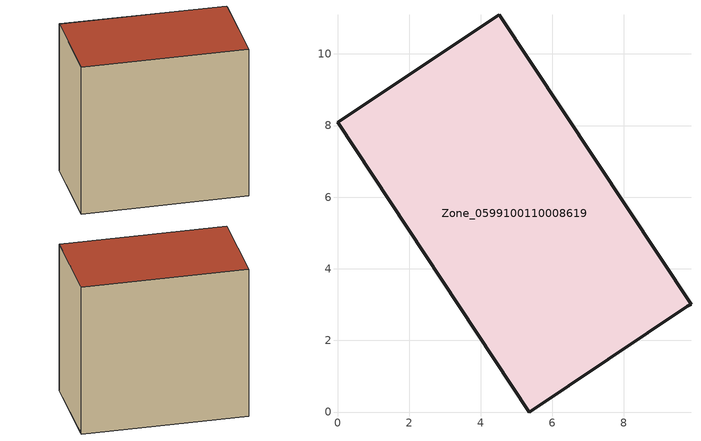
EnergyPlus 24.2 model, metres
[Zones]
Zone_0599100110008619
 floor ground (C_G): 9.77,2.95 5.36,0 0,8.09 4.52,11.09 9.87,3.01 z0.47
 wall outside (C_F): 9.87,3.01 4.52,11.09 0,8.09 5.36,0 9.77,2.95 9.87,3.01 z0.47:9.78
 roof outside (C_R): 5.36,0 9.77,2.95 9.87,3.01 4.52,11.09 0,8.09 z9.78
[BUILDING]
Pand.0599100110008619: North Axis=0; Terrain=City; Loads Convergence Tolerance Value=0.04; Temperature Convergence Tolerance Value=0.4; Solar Distribution=FullExterior; Maximum Number of Warmup Days=25; Minimum Number of Warmup Days=1
[Site:Location]
Rotterdam.The.Hague.AP_ZH_NLD Design_Conditions: Latitude=51.96; Longitude=4.45; Time Zone=1; Elevation=-4.5
[SITE:GROUNDTEMPERATURE:BUILDINGSURFACE]
18, 18, 18, 18, 18, 18, 18, 18, 18, 18, 18, 18
[MATERIAL] Thermal Absorptance=0.9; Solar Absorptance=0.7; Visible Absorptance=0.7
Name | Roughness | Thickness | Conductivity | Density | Specific Heat
G.TI.2015-2018 | MediumSmooth | 0.15 | 0.0428571 | 540 | 1210
F.TI.2015-2018 | Rough | 0.3 | 0.0666667 | 1920 | 840
R.TI.2015-2018 | MediumRough | 0.2 | 0.0333333 | 1500 | 1000
[CONSTRUCTION]
C_G: G.TI.2015-2018
C_F: F.TI.2015-2018
C_R: R.TI.2015-2018
[ZONE]
Zone_0599100110008619: Type=1; Multiplier=1; Ceiling Height=Autocalculate; Volume=Autocalculate; Floor Area=autocalculate; Part of Total Floor Area=Yes
[ZONEINFILTRATION:DESIGNFLOWRATE]
Infil_Zone_0599100110008619: Zone or ZoneList or Space or SpaceList=Zone_0599100110008619; Schedule=AlwaysOn; Design Flow Rate Calculation Method=Flow/Area; Flow Rate per Floor Area=0.0015; Constant Term Coefficient=1; Temperature Term Coefficient=0; Velocity Term Coefficient=0; Velocity Squared Term Coefficient=0
[HVACTEMPLATE:ZONE:IDEALLOADSAIRSYSTEM]
Zone_0599100110008619: Maximum Heating Supply Air Temperature=50; Minimum Cooling Supply Air Temperature=13; Maximum Heating Supply Air Humidity Ratio=0.0156; Minimum Cooling Supply Air Humidity Ratio=0.0077; Heating Limit=NoLimit; Cooling Limit=NoLimit; Dehumidification Control Type=ConstantSensibleHeatRatio; Cooling Sensible Heat Ratio=0.7; Dehumidification Setpoint=60; Humidification Control Type=None; Humidification Setpoint=30; Outdoor Air Method=None; Outdoor Air Flow Rate per Person=0.00944; Outdoor Air Flow Rate per Zone Floor Area=0; Outdoor Air Flow Rate per Zone=0; Demand Controlled Ventilation Type=None; Outdoor Air Economizer Type=NoEconomizer; Heat Recovery Type=None; Sensible Heat Recovery Effectiveness=0.7; Latent Heat Recovery Effectiveness=0.65
[ZONECONTROL:THERMOSTAT]
ThermostatControl_Zone_0599100110008619: Zone or ZoneList=Zone_0599100110008619; Control Type Schedule=DualSetpointControlType; Control 1=Thermostat_Zone_0599100110008619; Temperature Difference Between Cutout And Setpoint=0
[THERMOSTATSETPOINT:DUALSETPOINT]
Thermostat_Zone_0599100110008619: Heating Setpoint Temperature Schedule=HeatingSetpoint_Zone_0599100110008619; Cooling Setpoint Temperature Schedule=CoolingSetpoint_Zone_0599100110008619
[SCHEDULE:COMPACT]
HeatingSetpoint_Zone_0599100110008619: Through: 12/31, For: AllDays, Until: 24:00, 21
CoolingSetpoint_Zone_0599100110008619: Through: 12/31, For: AllDays, Until: 24:00, 24
DualSetpointControlType: Through: 12/31, For: AllDays, Until: 24:00, 4
AlwaysOn: Through: 12/31, For: AllDays, Until: 24:00, 1
